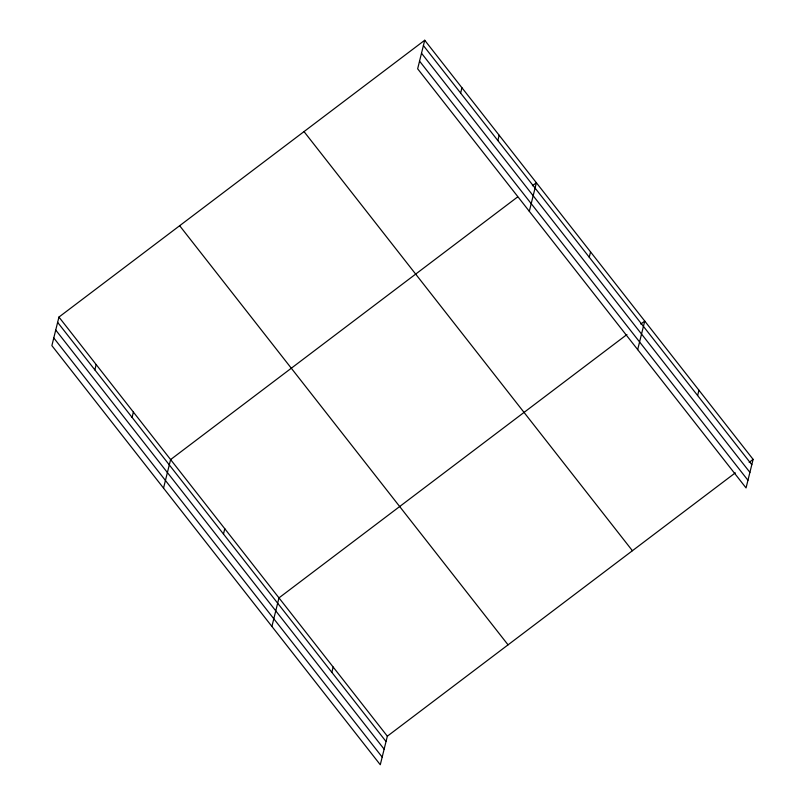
<?xml version="1.0" encoding="UTF-8"?>
<svg xmlns="http://www.w3.org/2000/svg" width="805" height="805" viewBox="0 0 805 805"><rect width="100%" height="100%" fill="white"/><g stroke="black" fill="none" stroke-linecap="round" stroke-linejoin="round"><path stroke-width="1.21" d="M424.718 40.25L417.654 68.807L746.054 487.931L753.118 459.373L424.718 40.25L58.946 317.069L51.882 345.627L380.282 764.75L387.346 736.193L735.307 472.857M94.849 369.887L96.167 364.564M132.07 417.382L133.389 412.069M163.536 488.132L170.61 459.575L517.575 196.984M223.478 534.037L224.786 528.724M271.909 626.441L278.973 597.884L626.934 334.538M460.621 93.068L461.939 87.755M331.841 672.356L333.159 667.033M497.842 140.563L499.16 135.25M529.308 211.313L536.382 182.755L532.417 185.744M589.25 257.218L590.558 251.905M637.681 349.622L644.745 321.064L640.79 324.063M697.613 395.537L698.931 390.224M749.163 462.372L753.118 459.373M423.41 45.563L751.8 464.686M421.508 53.231L749.908 472.364M419.556 61.14L747.946 480.263M304.018 131.597L632.408 550.721M179.656 225.722L508.046 644.845M58.946 317.069L387.346 736.193M57.638 322.382L386.028 741.506M55.736 330.05L384.136 749.173M53.784 337.959L382.174 757.082"/></g></svg>
